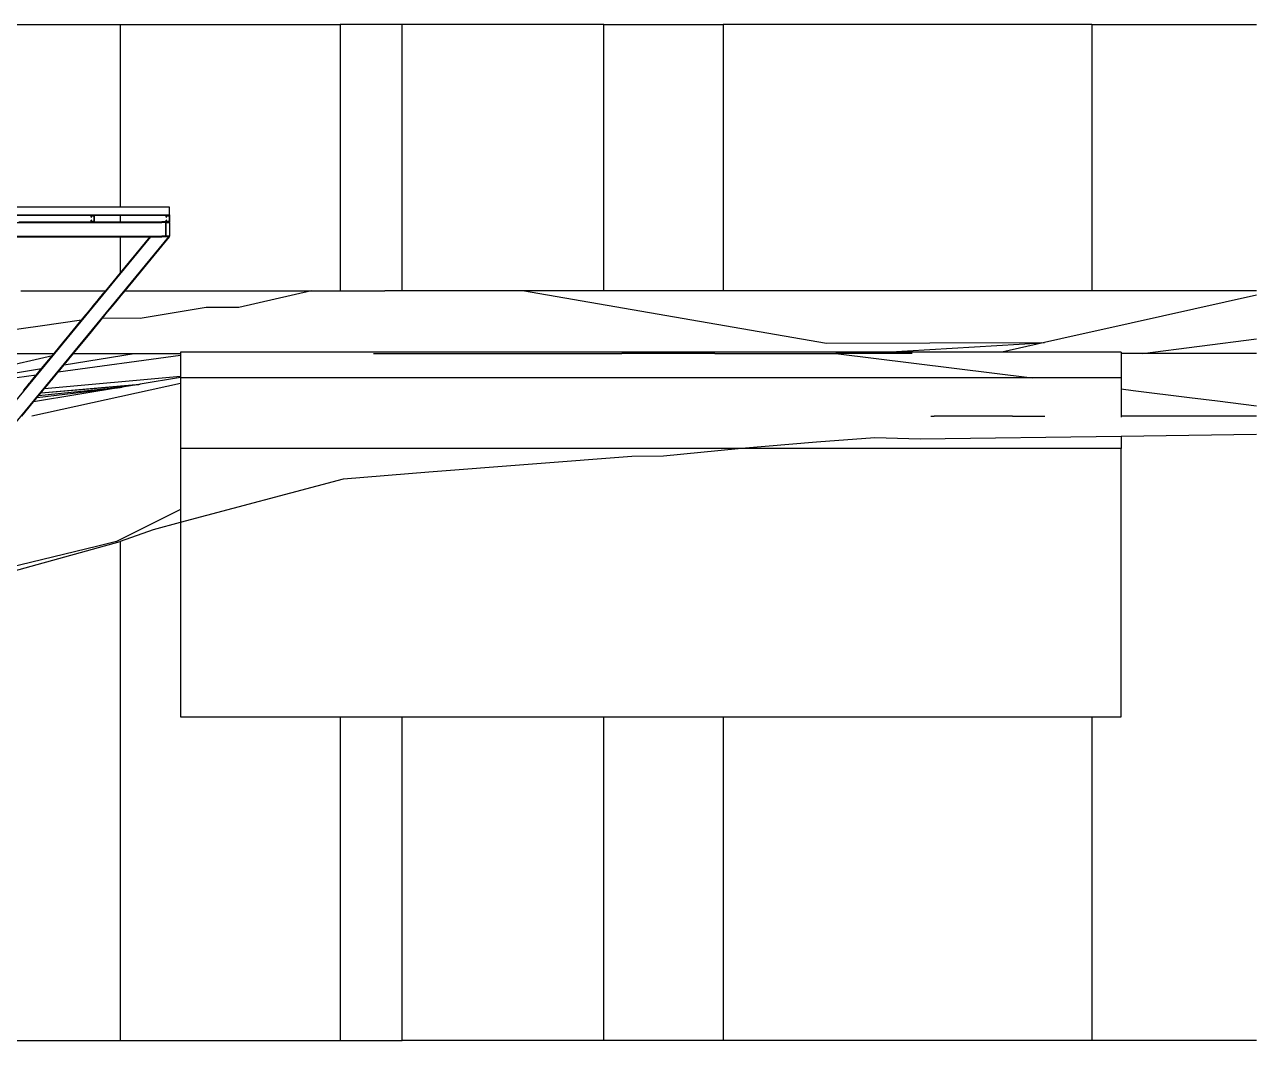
# Model space of a CAD drawing. Extents: x -49.2 to 49.2, y -12.4 to 14.6.
# Drawn here: x 29.58 to 49.22, y -3.37 to 12.83 of the extents above; entities that cross this region are included whole.
import ezdxf

# ---------------------------------------------------------------- set-up
doc = ezdxf.new("R2010")
doc.units = 0
doc.layers.get('0').update_dxf_attribs({"linetype": 'CONTINUOUS'})
doc.layers.add('SECTIONCUTEDGES', color=7, linetype='CONTINUOUS')

msp = doc.modelspace()

# ---------------------------------------------------------------- linework, layer by layer
for p, q in [((25.155, 12.833), (31.107, 12.833)), ((31.107, 9.921), (31.107, 12.833)), ((31.107, 12.833), (34.607, 12.833)), ((34.607, 12.833), (34.607, 8.59)), ((35.597, 12.833), (34.607, 12.833)), ((35.597, 8.59), (35.597, 12.833)), ((38.817, 12.833), (35.597, 12.833)), ((38.817, 8.59), (38.817, 12.833)), ((38.817, 12.833), (40.719, 12.833)), ((40.719, 12.833), (40.719, 8.59)), ((46.597, 12.833), (40.719, 12.833)), ((46.597, 12.833), (46.597, 8.59)), ((46.597, 12.833), (49.222, 12.833)), ((28.686, 9.678), (31.766, 9.678)), ((29.05, 9.795), (31.107, 9.795)), ((29.486, 9.688), (30.636, 9.688)), ((30.686, 9.688), (31.107, 9.688)), ((31.107, 9.688), (31.107, 9.795)), ((31.107, 9.795), (31.886, 9.795)), ((31.107, 9.688), (31.766, 9.688)), ((31.886, 9.801), (31.886, 9.795)), ((31.886, 9.678), (31.886, 9.458)), ((28.686, 9.458), (31.766, 9.458)), ((28.686, 9.448), (31.107, 9.448)), ((28.689, 5.928), (31.591, 9.448)), ((28.689, 5.582), (31.877, 9.448)), ((31.107, 8.876), (31.107, 9.448)), ((31.107, 9.448), (31.578, 9.448)), ((31.107, 8.876), (31.578, 9.448)), ((31.182, 8.59), (31.889, 9.448)), ((31.578, 9.448), (31.591, 9.448)), ((31.591, 9.448), (31.766, 9.448)), ((31.889, 9.448), (31.886, 9.448)), ((30.871, 8.59), (31.107, 8.876)), ((29.514, 8.59), (30.084, 8.59)), ((30.084, 8.59), (30.871, 8.59)), ((30.735, 8.425), (30.771, 8.469)), ((30.771, 8.469), (30.842, 8.555)), ((30.842, 8.555), (30.871, 8.59)), ((31.053, 8.434), (31.095, 8.484)), ((31.095, 8.484), (31.118, 8.512)), ((31.118, 8.512), (31.182, 8.59)), ((31.182, 8.59), (31.734, 8.59)), ((31.734, 8.59), (32.044, 8.59)), ((32.044, 8.59), (32.534, 8.59)), ((32.534, 8.59), (33.024, 8.59)), ((34.151, 8.59), (32.992, 8.323)), ((33.024, 8.59), (33.594, 8.59)), ((33.594, 8.59), (34.151, 8.59)), ((34.151, 8.59), (34.364, 8.59)), ((34.364, 8.59), (34.607, 8.59)), ((34.607, 8.59), (35.324, 8.59)), ((35.597, 8.59), (35.324, 8.59)), ((37.517, 8.59), (35.597, 8.59)), ((42.367, 7.748), (37.517, 8.59)), ((38.817, 8.59), (37.517, 8.59)), ((40.719, 8.59), (38.817, 8.59)), ((46.597, 8.59), (40.719, 8.59)), ((49.222, 8.59), (46.597, 8.59)), ((49.222, 8.516), (46.723, 7.958)), ((30.526, 8.171), (30.593, 8.253)), ((30.593, 8.253), (30.696, 8.378)), ((30.696, 8.378), (30.735, 8.425)), ((30.901, 8.25), (30.978, 8.342)), ((30.978, 8.342), (31.053, 8.434)), ((32.47, 8.322), (31.417, 8.147)), ((32.992, 8.323), (32.47, 8.322)), ((30.483, 8.12), (29.826, 8.026)), ((30.238, 7.822), (30.473, 8.108)), ((30.473, 8.108), (30.483, 8.12)), ((30.483, 8.12), (30.526, 8.171)), ((30.641, 7.933), (30.82, 8.151)), ((30.82, 8.151), (30.842, 8.177)), ((31.417, 8.147), (30.82, 8.151)), ((30.842, 8.177), (30.901, 8.25)), ((29.826, 8.026), (29.255, 7.943)), ((30.358, 7.59), (30.593, 7.875)), ((30.593, 7.875), (30.641, 7.933)), ((46.365, 7.878), (45.841, 7.761)), ((46.723, 7.958), (46.365, 7.878)), ((30.046, 7.59), (30.206, 7.783)), ((30.206, 7.783), (30.238, 7.822)), ((44.014, 7.754), (42.367, 7.748)), ((43.3, 7.61), (45.797, 7.758)), ((45.797, 7.758), (44.014, 7.754)), ((45.841, 7.761), (45.164, 7.61)), ((45.797, 7.758), (45.841, 7.761)), ((47.404, 7.59), (49.222, 7.824)), ((28.686, 7.251), (30.019, 7.557)), ((29.394, 7.59), (30.046, 7.59)), ((29.847, 7.348), (30.019, 7.557)), ((30.019, 7.557), (30.046, 7.59)), ((32.064, 7.557), (30.111, 7.291)), ((30.206, 7.407), (31.324, 7.59)), ((30.206, 7.407), (30.358, 7.59)), ((30.358, 7.59), (31.324, 7.59)), ((31.324, 7.59), (31.334, 7.59)), ((31.334, 7.59), (32.064, 7.59)), ((32.064, 7.61), (32.064, 7.59)), ((33.345, 7.61), (32.064, 7.61)), ((32.064, 7.59), (32.064, 7.557)), ((32.064, 7.557), (32.064, 7.556)), ((32.064, 7.556), (32.064, 7.417)), ((33.364, 7.61), (33.345, 7.61)), ((35.354, 7.61), (33.364, 7.61)), ((35.142, 7.59), (36.984, 7.59)), ((37.284, 7.61), (35.354, 7.61)), ((36.984, 7.59), (39.104, 7.59)), ((39.029, 7.61), (37.284, 7.61)), ((39.518, 7.61), (39.029, 7.61)), ((40.584, 7.59), (39.104, 7.59)), ((41.302, 7.61), (39.518, 7.61)), ((40.584, 7.59), (41.054, 7.59)), ((41.054, 7.59), (42.514, 7.59)), ((43.3, 7.61), (41.302, 7.61)), ((42.514, 7.59), (45.644, 7.2)), ((43.604, 7.59), (42.514, 7.59)), ((45.164, 7.61), (43.3, 7.61)), ((43.734, 7.59), (43.604, 7.59)), ((47.064, 7.61), (45.164, 7.61)), ((47.064, 7.61), (47.064, 7.59)), ((47.364, 7.59), (47.064, 7.59)), ((47.064, 7.59), (47.064, 7.317)), ((47.404, 7.59), (47.364, 7.59)), ((49.064, 7.59), (47.404, 7.59)), ((49.222, 7.59), (49.064, 7.59)), ((28.686, 7.157), (29.847, 7.348)), ((29.761, 7.243), (29.847, 7.348)), ((30.011, 7.17), (30.102, 7.28)), ((30.102, 7.28), (30.111, 7.291)), ((30.111, 7.291), (30.206, 7.407)), ((32.064, 7.417), (32.064, 7.413)), ((32.064, 7.413), (32.064, 7.306)), ((32.064, 7.306), (32.064, 7.225)), ((47.064, 7.317), (47.064, 7.217)), ((29.761, 7.243), (28.686, 7.097)), ((29.595, 7.042), (29.656, 7.117)), ((29.656, 7.117), (29.666, 7.128)), ((29.666, 7.128), (29.75, 7.231)), ((32.064, 7.107), (29.694, 6.59)), ((29.75, 7.231), (29.761, 7.243)), ((29.895, 7.029), (32.064, 7.225)), ((29.895, 7.029), (29.936, 7.078)), ((29.936, 7.078), (30.002, 7.159)), ((30.002, 7.159), (30.011, 7.17)), ((31.107, 7.07), (31.417, 7.097)), ((31.107, 7.069), (31.396, 7.093)), ((31.396, 7.093), (31.134, 7.05)), ((31.417, 7.097), (31.396, 7.093)), ((32.064, 7.204), (31.417, 7.097)), ((32.064, 7.225), (32.064, 7.21)), ((32.064, 7.204), (32.064, 7.21)), ((32.064, 7.204), (32.064, 7.2)), ((32.064, 7.2), (32.064, 7.107)), ((33.055, 7.2), (32.064, 7.2)), ((32.064, 7.107), (32.064, 6.922)), ((33.446, 7.2), (33.055, 7.2)), ((33.77, 7.2), (33.446, 7.2)), ((34.959, 7.2), (33.77, 7.2)), ((35.232, 7.2), (34.959, 7.2)), ((36.525, 7.2), (35.232, 7.2)), ((36.786, 7.2), (36.525, 7.2)), ((38.964, 7.2), (36.786, 7.2)), ((39.866, 7.2), (38.964, 7.2)), ((40.153, 7.2), (39.866, 7.2)), ((41.035, 7.2), (40.153, 7.2)), ((41.925, 7.2), (41.035, 7.2)), ((44.914, 7.2), (41.925, 7.2)), ((45.578, 7.2), (44.914, 7.2)), ((45.644, 7.2), (45.578, 7.2)), ((45.829, 7.2), (45.644, 7.2)), ((47.064, 7.2), (45.829, 7.2)), ((47.064, 7.217), (47.064, 7.2)), ((47.064, 7.2), (47.064, 7.144)), ((47.064, 7.144), (47.064, 7.085)), ((47.064, 7.085), (47.064, 7.037)), ((29.559, 6.998), (29.595, 7.042)), ((31.134, 7.05), (29.72, 6.816)), ((29.72, 6.816), (29.778, 6.887)), ((29.778, 6.887), (31.098, 7.046)), ((29.778, 6.887), (29.798, 6.911)), ((31.098, 7.046), (29.798, 6.911)), ((29.798, 6.911), (29.839, 6.961)), ((29.839, 6.961), (31.107, 7.069)), ((29.839, 6.961), (29.84, 6.962)), ((29.84, 6.962), (31.107, 7.07)), ((29.84, 6.962), (29.874, 7.003)), ((29.874, 7.003), (29.895, 7.029)), ((31.098, 7.046), (31.134, 7.05)), ((31.107, 7.069), (31.107, 7.07)), ((32.064, 6.922), (32.064, 6.86)), ((47.064, 7.037), (47.064, 7.023)), ((47.064, 7.023), (47.257, 6.999)), ((47.064, 7.023), (47.064, 7.01)), ((47.064, 7.01), (47.064, 6.85)), ((47.257, 6.999), (48.157, 6.886)), ((48.157, 6.886), (48.6, 6.831)), ((29.533, 6.59), (29.72, 6.816)), ((32.064, 6.86), (32.064, 6.673)), ((47.064, 6.85), (47.064, 6.59)), ((48.6, 6.831), (49.222, 6.754)), ((32.064, 6.673), (32.064, 6.642)), ((32.064, 6.642), (32.064, 6.59)), ((32.064, 6.59), (32.064, 6.254)), ((44.031, 6.59), (44.084, 6.59)), ((45.334, 6.59), (44.084, 6.59)), ((45.334, 6.59), (45.85, 6.59)), ((48.664, 6.59), (47.064, 6.59)), ((47.064, 6.59), (47.064, 6.57)), ((49.222, 6.59), (48.664, 6.59)), ((32.064, 6.254), (32.064, 6.074)), ((47.064, 6.271), (47.064, 6.074)), ((32.064, 5.1), (31.19, 4.663)), ((31.044, 4.59), (30.745, 4.517)), ((31.19, 4.663), (31.044, 4.59)), ((31.107, -3.367), (31.107, 4.593)), ((30.745, 4.517), (26.924, 3.59)), ((34.607, 1.794), (34.607, -3.367)), ((35.597, -3.367), (35.597, 1.794)), ((38.817, -3.367), (38.817, 1.794)), ((40.719, 1.794), (40.719, -3.367)), ((46.597, 1.794), (46.597, -3.367)), ((28.936, -3.367), (31.107, -3.367)), ((31.107, -3.367), (34.607, -3.367)), ((34.607, -3.367), (35.597, -3.367)), ((38.817, -3.367), (35.597, -3.367)), ((40.719, -3.367), (38.817, -3.367)), ((46.597, -3.367), (40.719, -3.367)), ((49.222, -3.367), (46.597, -3.367))]:
    msp.add_line(p, q)
at = {"layer": 'SECTIONCUTEDGES'}
for p, q in [((31.107, 9.921), (29.05, 9.921)), ((31.886, 9.921), (31.107, 9.921)), ((31.886, 9.801), (31.886, 9.921)), ((29.05, 9.801), (31.886, 9.801)), ((30.636, 9.763), (30.636, 9.788)), ((30.636, 9.788), (30.686, 9.788)), ((30.636, 9.763), (30.641, 9.763)), ((30.641, 9.713), (30.636, 9.713)), ((30.636, 9.688), (30.636, 9.713)), ((30.686, 9.688), (30.636, 9.688)), ((30.641, 9.763), (30.641, 9.783)), ((30.641, 9.783), (30.681, 9.783)), ((30.641, 9.693), (30.641, 9.713)), ((30.681, 9.693), (30.641, 9.693)), ((30.681, 9.783), (30.681, 9.693)), ((30.686, 9.788), (30.686, 9.688)), ((31.836, 9.688), (31.766, 9.688)), ((31.766, 9.688), (31.766, 9.678)), ((31.823, 9.678), (31.766, 9.678)), ((31.823, 9.678), (31.823, 9.458)), ((31.829, 9.678), (31.886, 9.678)), ((31.829, 9.678), (31.829, 9.458)), ((31.836, 9.763), (31.836, 9.788)), ((31.836, 9.788), (31.886, 9.788)), ((31.836, 9.763), (31.841, 9.763)), ((31.841, 9.713), (31.836, 9.713)), ((31.836, 9.688), (31.836, 9.713)), ((31.886, 9.688), (31.836, 9.688)), ((31.841, 9.763), (31.841, 9.783)), ((31.841, 9.783), (31.881, 9.783)), ((31.841, 9.693), (31.841, 9.713)), ((31.881, 9.693), (31.841, 9.693)), ((31.881, 9.783), (31.881, 9.693)), ((31.886, 9.788), (31.886, 9.688)), ((31.886, 9.678), (31.886, 9.688)), ((31.766, 9.458), (31.766, 9.448)), ((31.823, 9.458), (31.766, 9.458)), ((31.877, 9.448), (31.766, 9.448)), ((31.886, 9.458), (31.829, 9.458)), ((31.886, 9.448), (31.877, 9.448)), ((31.886, 9.448), (31.886, 9.458)), ((47.064, 6.271), (49.222, 6.3)), ((41.011, 6.079), (42.204, 6.181)), ((42.204, 6.181), (43.136, 6.246)), ((43.136, 6.246), (43.862, 6.227)), ((43.862, 6.227), (47.064, 6.271)), ((34.555, 6.074), (32.064, 6.074)), ((32.064, 6.074), (32.064, 5.746)), ((34.922, 6.074), (34.555, 6.074)), ((37.283, 6.074), (34.922, 6.074)), ((36.024, 5.703), (39.261, 5.952)), ((38.774, 6.074), (37.283, 6.074)), ((39.393, 6.074), (38.774, 6.074)), ((39.261, 5.952), (39.768, 5.958)), ((40.183, 6.074), (39.393, 6.074)), ((39.768, 5.958), (40.959, 6.074)), ((40.787, 6.074), (40.183, 6.074)), ((40.959, 6.074), (40.787, 6.074)), ((40.959, 6.074), (41.011, 6.079)), ((47.064, 6.074), (40.959, 6.074)), ((47.064, 1.794), (47.064, 6.074)), ((32.064, 5.746), (32.064, 5.658)), ((34.664, 5.59), (36.024, 5.703)), ((32.064, 5.658), (32.064, 5.581)), ((32.064, 4.898), (34.664, 5.59)), ((32.064, 5.581), (32.064, 5.367)), ((32.064, 5.367), (32.064, 5.357)), ((32.064, 5.357), (32.064, 5.274)), ((32.064, 5.274), (32.064, 5.266)), ((32.064, 5.266), (32.064, 5.24)), ((32.064, 5.24), (32.064, 5.1)), ((32.064, 5.1), (32.064, 4.961)), ((32.064, 4.961), (32.064, 4.944)), ((32.064, 4.944), (32.064, 4.898)), ((31.107, 4.593), (31.631, 4.783)), ((31.631, 4.783), (32.064, 4.898)), ((32.064, 4.898), (32.064, 1.794)), ((28.686, 3.923), (31.1, 4.59)), ((31.1, 4.59), (31.107, 4.593)), ((32.064, 1.794), (34.607, 1.794)), ((34.607, 1.794), (35.597, 1.794)), ((35.597, 1.794), (38.817, 1.794)), ((38.817, 1.794), (40.719, 1.794)), ((40.719, 1.794), (46.597, 1.794)), ((46.597, 1.794), (47.064, 1.794))]:
    msp.add_line(p, q, dxfattribs=at)

doc.saveas('drawing.dxf')
